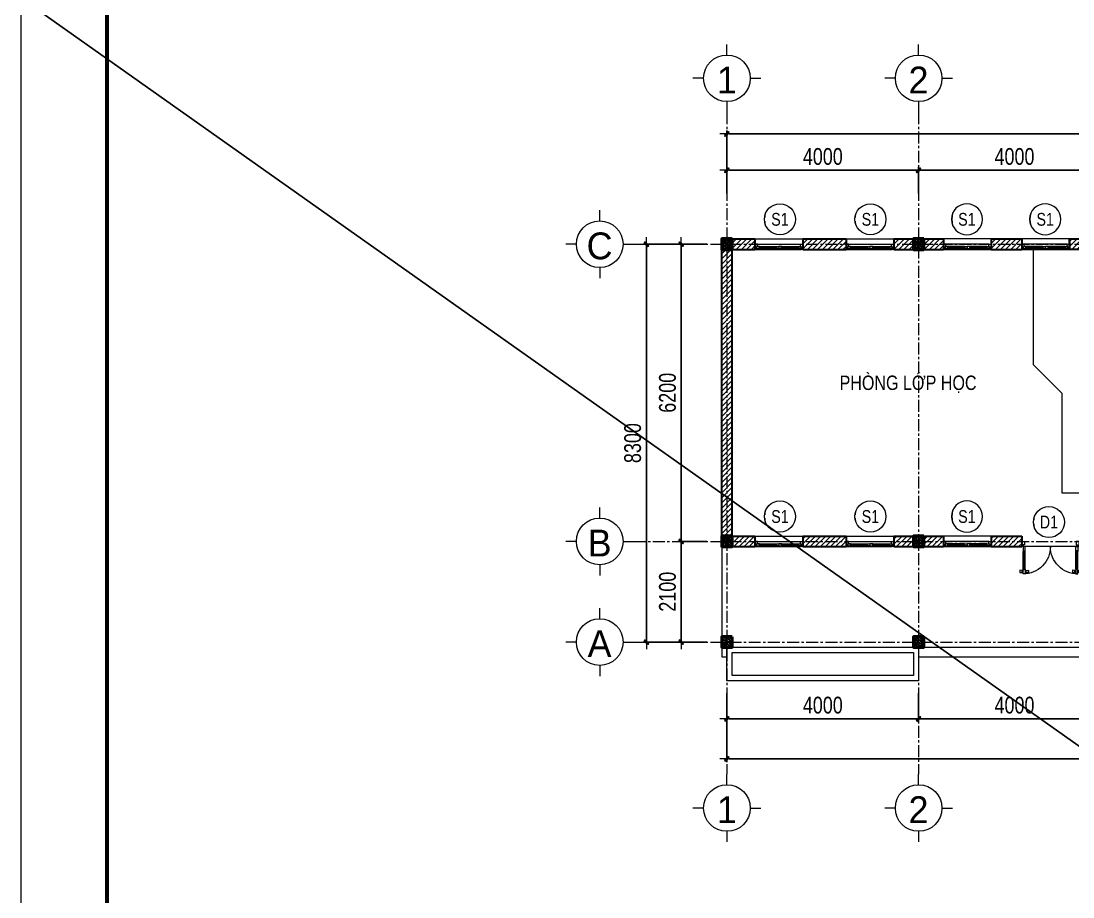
# Model space of a CAD drawing. Header units: millimetres. Extents: x 5243337 to 5938936, y 490824 to 785930.
# Drawn here: x 5679194 to 5701146, y 664945 to 683218 of the extents above; entities that cross this region are included whole.
import ezdxf
from ezdxf.enums import TextEntityAlignment as Align

# ---------------------------------------------------------------- set-up
doc = ezdxf.new("R2010")
doc.units = ezdxf.units.MM
doc.header["$MEASUREMENT"] = 0
doc.header["$PDMODE"] = 32
doc.linetypes.add('ACAD_ISO07W100', pattern=[3, 0, -3])
doc.linetypes.add('CENTER', pattern=[2, 1.25, -0.25, 0.25, -0.25])
doc.layers.get('0').update_dxf_attribs({"lineweight": 0})
doc.layers.get('Defpoints').update_dxf_attribs({"lineweight": 0})
for name, color, linetype, lineweight in [('0.15_Cua', 144, 'Continuous', 15), ('A-WIPEOUT', 254, 'ACAD_ISO07W100', 0), ('cat1', 30, 'Continuous', 50), ('dim', 144, 'Continuous', 13), ('hatch1', 136, 'Continuous', 9), ('Khungten_LCDI', 7, 'Continuous', 25), ('LC Dim', 8, 'Continuous', 18), ('LC ISO', 153, 'Continuous', 13), ('LC Net dam 1', 30, 'Continuous', 30), ('LC Net manh', 9, 'Continuous', 5), ('LC Net thay', 7, 'Continuous', 25), ('LC Text1', 3, 'Continuous', 20), ('LC Text2', 7, 'Continuous', 25), ('manh1', 67, 'Continuous', 13), ('text', 1, 'Continuous', 20), ('thay1', 63, 'Continuous', 18), ('truc', 76, 'CENTER', 9)]:
    doc.layers.add(name, color=color, linetype=linetype, lineweight=lineweight)
doc.layers.add('KCS_Plotter', color=11, linetype='Continuous', plot=False)
doc.layers.add('KICHTHUOC', color=9, linetype='Continuous')
doc.styles.add('EG Hai', font='VHAVANB.TTF')
doc.styles.add('General text 2', font='arial.ttf')
doc.styles.add('HOATBIF', font='hoatbif.shx', dxfattribs={"width": 0.8})
doc.styles.add('Khungten', font='VHAVAN.TTF', dxfattribs={"width": 0.9, "height": 5000})
doc.styles.add('T2', font='VHARIAL.TTF', dxfattribs={"width": 0.8})
doc.styles.add('Title', font='VHBLACK.TTF')
doc.dimstyles.new('1-100', dxfattribs={"dimscale": 100, "dimtxt": 2.5, "dimasz": 0.35, "dimexe": 0.5, "dimexo": 0, "dimgap": 0.8, "dimtad": 1, "dimdec": 0, "dimzin": 0, "dimdsep": 46, "dimtxsty": 'HOATBIF', "dimblk1": 'DOT', "dimblk2": 'DOT', "dimsah": 1, "dimcen": -1, "dimdle": 1, "dimclrd": 256, "dimclre": 256, "dimclrt": 4, "dimadec": 3, "dimazin": 2, "dimtfac": 0.333333, "dimtdec": 0, "dimtix": 1, "dimtmove": 2, "dimatfit": 3, "dimldrblk": 'DOT', "dimfxl": 1, "dimtvp": 0.833333, "dimtolj": 1, "dimtzin": 0, "dimarcsym": 0})

# ---------------------------------------------------------------- blocks, each defined once
blk = doc.blocks.new('DOT')
at = {"layer": 'dim'}
for p, q in [((-3, 0), (3, 0)), ((-1, -1), (1, 1))]:
    blk.add_line(p, q, dxfattribs=at)
blk.add_lwpolyline([(0.5, 1), (-1, -0.5), (-0.5, -1), (1, 0.5)], close=True, dxfattribs=at)
blk = doc.blocks.new('*D746')
at = {"layer": 'Defpoints', "color": 0, "ltscale": 300, "transparency": 16777216}
for p in [(5697926, 680104), (5693926, 679618), (5697926, 679618)]:
    blk.add_point(p, dxfattribs=at)
at = {"layer": 'LC Dim', "lineweight": -2, "ltscale": 300, "transparency": 16777216}
for p, q in [((5693926, 679618), (5693926, 680174)), ((5693975, 680104), (5697877, 680104)), ((5697926, 679618), (5697926, 680174))]:
    blk.add_line(p, q, dxfattribs=at)
at = {"layer": 'LC Dim', "lineweight": -2, "ltscale": 300, "transparency": 16777216, "xscale": 49, "yscale": 49, "zscale": 49, "rotation": 180}
blk.add_blockref('DOT', (5693926, 680104), dxfattribs=at)
at = {"layer": 'LC Dim', "lineweight": -2, "ltscale": 300, "transparency": 16777216, "xscale": 49, "yscale": 49, "zscale": 49}
blk.add_blockref('DOT', (5697926, 680104), dxfattribs=at)
at = {"layer": 'LC Dim', "color": 4, "ltscale": 300, "transparency": 16777216, "insert": (5695926, 680391), "char_height": 350, "attachment_point": 5, "style": 'HOATBIF'}
blk.add_mtext('\\A1;4000', dxfattribs=at)
blk = doc.blocks.new('_Dot')
at = {"color": 0, "linetype": 'ByBlock', "lineweight": -2}
blk.add_line((-0.5, 0), (-1, 0), dxfattribs=at)
at = {"color": 0, "linetype": 'ByBlock', "const_width": 0.5}
blk.add_lwpolyline([(-0.25, 0, 1), (0.25, 0, 1)], format="xyb", close=True, dxfattribs=at)
blk = doc.blocks.new('*D747')
at = {"layer": 'Defpoints', "color": 0, "ltscale": 300, "transparency": 16777216}
for p in [(5697926, 680104), (5697926, 679618), (5701926, 679618)]:
    blk.add_point(p, dxfattribs=at)
at = {"layer": 'LC Dim', "lineweight": -2, "ltscale": 300, "transparency": 16777216}
for p, q in [((5697926, 679618), (5697926, 680174)), ((5701877, 680104), (5697975, 680104)), ((5701926, 679618), (5701926, 680174))]:
    blk.add_line(p, q, dxfattribs=at)
at = {"layer": 'LC Dim', "lineweight": -2, "ltscale": 300, "transparency": 16777216, "xscale": 49, "yscale": 49, "zscale": 49, "rotation": 180}
blk.add_blockref('DOT', (5697926, 680104), dxfattribs=at)
at = {"layer": 'LC Dim', "lineweight": -2, "ltscale": 300, "transparency": 16777216, "xscale": 49, "yscale": 49, "zscale": 49}
blk.add_blockref('DOT', (5701926, 680104), dxfattribs=at)
at = {"layer": 'LC Dim', "color": 4, "ltscale": 300, "transparency": 16777216, "insert": (5699926, 680391), "char_height": 350, "attachment_point": 5, "style": 'HOATBIF'}
blk.add_mtext('\\A1;4000', dxfattribs=at)
blk = doc.blocks.new('c220')
at = {"layer": 'hatch1'}
h = blk.add_hatch(dxfattribs=at)
h.set_pattern_fill('VATLIEU04', color=256, scale=10, pattern_type=2)
h.set_pattern_definition([(50, (-5272447.8, -640396.75), (71.72601826, -6.2752135), [7.5, -82.5]), (355, (-5272447.8, -640396.75), (-13.8751334, 75.2192134), [6, -66]), (100.4514, (-5272441.82, -640397.274), (57.8509382, 68.9439542), [6.374019, -70.1142112]), (46.1842, (-5272447.8, -640376.75), (106.7241049, -16.5519014), [11.25, -123.75]), (96.6356, (-5272438.9, -640378.13), (93.4662706, 97.411787), [9.5610288, -105.1713]), (351.1842, (-5272447.8, -640376.75), (93.4661945, 97.41186), [9, -99]), (21, (-5272437.8, -640381.75), (59.6907052, -40.26188907), [7.5, -82.5]), (326, (-5272437.8, -640381.75), (24.3315332, 72.5150045), [6, -66]), (71.4514, (-5272432.825, -640385.11), (84.0222629, 32.2530497), [6.374019, -70.1142112]), (37.5, (-5272447.8, -640396.752), (1.21598553, 33.28938538), [0, -65.2, 0, -67, 0, -66.25]), (7.5, (-5272447.8, -640396.75), (26.30695374, 39.4411712), [0, -38.2, 0, -63.7, 0, -25.25]), (327.5, (-5272470.1, -640396.752), (53.38224362, -2.25548717), [0, -25, 0, -78, 0, -103.5]), (317.5, (-5272480.1, -640396.75), (58.31861693, 10.01049823), [0, -32.5, 0, -51.8, 0, -73.5]), (45, (-5272447.8, -640396.75), (-30.0520382, 30.0520382), []), (45, (-5272447.8, -640384.5), (-30.0520382, 30.0520382), [])])
h.paths.add_polyline_path([(110, -110), (-110, -110), (-110, 110), (110, 110)])
at = {"layer": 'cat1'}
blk.add_lwpolyline([(110, -110), (-110, -110), (-110, 110), (110, 110)], close=True, dxfattribs=at)
blk = doc.blocks.new('*U62')
for p, q in [((35, 0), (965, 0)), ((50, -110), (950, -110)), ((560, -20), (905, -20)), ((560, -60), (905, -60))]:
    blk.add_line(p, q)
at = {"color": 8, "lineweight": 5}
for p, q in [((95, -20), (440, -20)), ((95, -35), (440, -35)), ((95, -45), (440, -45)), ((95, -60), (440, -60)), ((560, -20), (905, -20)), ((560, -35), (905, -35)), ((560, -45), (905, -45)), ((560, -60), (905, -60))]:
    blk.add_line(p, q, dxfattribs=at)
for points in [[(0, 0), (35, 0), (35, -60), (50, -60), (50, -110), (0, -110), (0, 0)], [(1000, 0), (965, 0), (965, -60), (950, -60), (950, -110), (1000, -110), (1000, 0)], [(560, -45), (560, -60), (500, -60), (500, -20), (560, -20), (560, -35), (550, -35), (550, -45), (560, -45)], [(905, -45), (905, -60), (965, -60), (965, -20), (905, -20), (905, -35), (915, -35), (915, -45), (905, -45)]]:
    blk.add_lwpolyline(points)
for points in [[(35, -20), (95, -20), (95, -35), (85, -35), (85, -45), (95, -45), (95, -60), (35, -60)], [(500, -20), (440, -20), (440, -35), (450, -35), (450, -45), (440, -45), (440, -60), (500, -60)]]:
    blk.add_lwpolyline(points, close=True)
for points in [[(95, -29, -0.312187), (102, -35, -0.312187)], [(95, -51, 0.312187), (102, -45, 0.312187)], [(440, -29, 0.312187), (433, -35, 0.312187)], [(440, -51, -0.312187), (433, -45, -0.312187)]]:
    blk.add_lwpolyline(points, format="xyb", dxfattribs=at)
for centre, start, end in [((559, -37), 14.2151, 83.5658), ((559, -43), 276.4342, 345.7849), ((906, -37), 96.4342, 165.7849), ((906, -43), 194.2151, 263.5658)]:
    blk.add_arc(centre, 8.25, start, end, dxfattribs=at)
blk = doc.blocks.new('*D748')
at = {"layer": 'Defpoints', "color": 0, "ltscale": 300, "transparency": 16777216}
for p in [(5693507, 678563), (5692972, 672363), (5693507, 672363)]:
    blk.add_point(p, dxfattribs=at)
at = {"layer": 'LC Dim', "lineweight": -2, "ltscale": 300, "transparency": 16777216}
for p, q in [((5693507, 678563), (5692902, 678563)), ((5692972, 678514), (5692972, 672412)), ((5693507, 672363), (5692902, 672363))]:
    blk.add_line(p, q, dxfattribs=at)
at = {"layer": 'LC Dim', "lineweight": -2, "ltscale": 300, "transparency": 16777216, "xscale": 49, "yscale": 49, "zscale": 49}
for p, rotation in [((5692972, 678563), 90), ((5692972, 672363), 270)]:
    blk.add_blockref('DOT', p, dxfattribs=dict(at, rotation=rotation))
at = {"layer": 'LC Dim', "color": 4, "ltscale": 300, "transparency": 16777216, "insert": (5692685, 675463), "char_height": 350, "attachment_point": 5, "rotation": 90, "style": 'HOATBIF'}
blk.add_mtext('\\A1;6200', dxfattribs=at)
blk = doc.blocks.new('*D749')
at = {"layer": 'Defpoints', "color": 0, "ltscale": 300, "transparency": 16777216}
for p in [(5693507, 672363), (5692972, 670263), (5693507, 670263)]:
    blk.add_point(p, dxfattribs=at)
at = {"layer": 'LC Dim', "lineweight": -2, "ltscale": 300, "transparency": 16777216}
for p, q in [((5693507, 672363), (5692902, 672363)), ((5692972, 672314), (5692972, 670312)), ((5693507, 670263), (5692902, 670263))]:
    blk.add_line(p, q, dxfattribs=at)
at = {"layer": 'LC Dim', "lineweight": -2, "ltscale": 300, "transparency": 16777216, "xscale": 49, "yscale": 49, "zscale": 49}
for p, rotation in [((5692972, 672363), 90), ((5692972, 670263), 270)]:
    blk.add_blockref('DOT', p, dxfattribs=dict(at, rotation=rotation))
at = {"layer": 'LC Dim', "color": 4, "ltscale": 300, "transparency": 16777216, "insert": (5692685, 671313), "char_height": 350, "attachment_point": 5, "rotation": 90, "style": 'HOATBIF'}
blk.add_mtext('\\A1;2100', dxfattribs=at)
blk = doc.blocks.new('*U58')
for p, q in [((30, -469), (30, -100)), ((70, -469), (70, -100)), ((1130, -469), (1130, -100)), ((1170, -469), (1170, -100))]:
    blk.add_line(p, q)
at = {"color": 8, "lineweight": 9}
for p, q in [((48, -479), (48, -90)), ((52, -479), (52, -90)), ((1148, -479), (1148, -90)), ((1152, -479), (1152, -90))]:
    blk.add_line(p, q, dxfattribs=at)
for points in [[(30, 0), (0, 0), (0, 110), (60, 110), (60, 40), (30, 40), (30, 0)], [(55, -100), (70, -100), (70, 0), (30, 0), (30, -100), (45, -100), (45, -90), (55, -90), (55, -100)], [(1145, -100), (1130, -100), (1130, 0), (1170, 0), (1170, -100), (1155, -100), (1155, -90), (1145, -90), (1145, -100)], [(1170, 0), (1200, 0), (1200, 110), (1140, 110), (1140, 40), (1170, 40), (1170, 0)], [(20, -514), (10, -514), (10, -524), (20, -524)], [(55, -469), (70, -469), (70, -569), (30, -569), (30, -469), (45, -469), (45, -479), (55, -479), (55, -469)], [(80, -514), (90, -514), (90, -524), (80, -524)], [(1120, -514), (1110, -514), (1110, -524), (1120, -524)], [(1145, -469), (1130, -469), (1130, -569), (1170, -569), (1170, -469), (1155, -469), (1155, -479), (1145, -479), (1145, -469)], [(1180, -514), (1190, -514), (1190, -524), (1180, -524)]]:
    blk.add_lwpolyline(points)
for points in [[(5, -498), (-35, -494, 0.443716), (-40, -499), (-40, -538, 0.443716), (-35, -543), (5, -539, 0.385314), (10, -534), (10, -503, 0.385314)], [(95, -498), (135, -494, -0.443716), (140, -499), (140, -538, -0.443716), (135, -543), (95, -539, -0.385314), (90, -534), (90, -503, -0.385314)], [(1105, -498), (1065, -494, 0.443716), (1060, -499), (1060, -538, 0.443716), (1065, -543), (1105, -539, 0.385314), (1110, -534), (1110, -503, 0.385314)], [(1195, -498), (1235, -494, -0.443716), (1240, -499), (1240, -538, -0.443716), (1235, -543), (1195, -539, -0.385314), (1190, -534), (1190, -503, -0.385314)]]:
    blk.add_lwpolyline(points, format="xyb", close=True)
at = {"color": 8, "lineweight": 5}
for centre, start, end in [((32, -1), 269.7667, 0.0919), ((1168, -1), 179.9081, 270.2333)]:
    blk.add_arc(centre, 568, start, end, dxfattribs=at)
at = {"color": 8, "lineweight": 9}
for centre, start, end in [((47, -99), 186.4342, 273.2898), ((53, -99), 266.7102, 353.5658), ((1147, -99), 186.4342, 273.2898), ((1153, -99), 266.7102, 353.5658), ((47, -470), 86.7102, 173.5658), ((53, -470), 6.4342, 93.2898), ((1147, -470), 86.7102, 173.5658), ((1153, -470), 6.4342, 93.2898)]:
    blk.add_arc(centre, 8.25, start, end, dxfattribs=at)
for centre, start, end in [((70, -519), 143.1301, 216.8699), ((30, -519), 323.1301, 36.8699), ((1170, -519), 143.1301, 216.8699), ((1130, -519), 323.1301, 36.8699)]:
    blk.add_arc(centre, 50, start, end)
blk = doc.blocks.new('*U19')
at = {"layer": 'A-WIPEOUT'}
blk.add_lwpolyline([(0, 4.25), (-2.5, 3.44), (-4.04, 1.31), (-4.04, -1.31), (-2.5, -3.44), (0, -4.25), (2.5, -3.44), (4.04, -1.31), (4.04, 1.31), (2.5, 3.44)], close=True, dxfattribs=at)
blk.add_wipeout([(0, 4.25), (-2.5, 3.44), (-4.04, 1.31), (-4.04, -1.31), (-2.5, -3.44), (0, -4.25), (2.5, -3.44), (4.04, -1.31), (4.04, 1.31), (2.5, 3.44)]).dxf.layer = 'A-WIPEOUT'
blk.add_circle((0, 0), 4.25)
at = {"layer": 'text', "style": 'General text 2', "width": 0.8, "flags": 8}
blk.add_attdef('SYMBOL', text='', height=3.5, dxfattribs=at).set_placement((0, 0), align=Align.MIDDLE_CENTER)
blk = doc.blocks.new('*D750')
at = {"layer": 'Defpoints', "color": 0, "ltscale": 300, "transparency": 16777216}
for p in [(5693507, 678563), (5692246, 670263), (5693507, 670263)]:
    blk.add_point(p, dxfattribs=at)
at = {"layer": 'LC Dim', "lineweight": -2, "ltscale": 300, "transparency": 16777216}
for p, q in [((5693507, 678563), (5692176, 678563)), ((5692246, 678514), (5692246, 670312)), ((5693507, 670263), (5692176, 670263))]:
    blk.add_line(p, q, dxfattribs=at)
at = {"layer": 'LC Dim', "lineweight": -2, "ltscale": 300, "transparency": 16777216, "xscale": 49, "yscale": 49, "zscale": 49}
for p, rotation in [((5692246, 678563), 90), ((5692246, 670263), 270)]:
    blk.add_blockref('DOT', p, dxfattribs=dict(at, rotation=rotation))
at = {"layer": 'LC Dim', "color": 4, "ltscale": 300, "transparency": 16777216, "insert": (5691959, 674413), "char_height": 350, "attachment_point": 5, "rotation": 90, "style": 'HOATBIF'}
blk.add_mtext('\\A1;8300', dxfattribs=at)
blk = doc.blocks.new('*D754')
at = {"layer": 'Defpoints', "color": 0, "ltscale": 300, "transparency": 16777216}
for p in [(5721926, 680862), (5693926, 679618), (5721926, 679618)]:
    blk.add_point(p, dxfattribs=at)
at = {"layer": 'LC Dim', "lineweight": -2, "ltscale": 300, "transparency": 16777216}
for p, q in [((5693926, 679618), (5693926, 680932)), ((5693975, 680862), (5721877, 680862)), ((5721926, 679618), (5721926, 680932))]:
    blk.add_line(p, q, dxfattribs=at)
at = {"layer": 'LC Dim', "lineweight": -2, "ltscale": 300, "transparency": 16777216, "xscale": 49, "yscale": 49, "zscale": 49, "rotation": 180}
blk.add_blockref('DOT', (5693926, 680862), dxfattribs=at)
at = {"layer": 'LC Dim', "lineweight": -2, "ltscale": 300, "transparency": 16777216, "xscale": 49, "yscale": 49, "zscale": 49}
blk.add_blockref('DOT', (5721926, 680862), dxfattribs=at)
at = {"layer": 'LC Dim', "color": 4, "ltscale": 300, "transparency": 16777216, "insert": (5707926, 681149), "char_height": 350, "attachment_point": 5, "style": 'HOATBIF'}
blk.add_mtext('\\A1;28000', dxfattribs=at)
blk = doc.blocks.new('TTRUC')
at = {"layer": 'LC ISO'}
for p, q in [((0, 6.95), (0, 10.13)), ((-6.95, 0), (-10.13, 0)), ((6.95, 0), (10.13, 0)), ((0, -6.95), (0, -10.13))]:
    blk.add_line(p, q, dxfattribs=at)
at = {"layer": 'LC Net manh'}
blk.add_circle((0, 0), 6.95, dxfattribs=at)
blk = doc.blocks.new('*D760')
at = {"layer": 'Defpoints', "color": 0, "ltscale": 300, "transparency": 16777216}
for p in [(5693926, 669196), (5697926, 669196), (5697926, 668658)]:
    blk.add_point(p, dxfattribs=at)
at = {"layer": 'LC Dim', "lineweight": -2, "ltscale": 300, "transparency": 16777216}
for p, q in [((5693926, 669196), (5693926, 668588)), ((5697926, 669196), (5697926, 668588)), ((5693975, 668658), (5697877, 668658))]:
    blk.add_line(p, q, dxfattribs=at)
at = {"layer": 'LC Dim', "lineweight": -2, "ltscale": 300, "transparency": 16777216, "xscale": 49, "yscale": 49, "zscale": 49, "rotation": 180}
blk.add_blockref('DOT', (5693926, 668658), dxfattribs=at)
at = {"layer": 'LC Dim', "lineweight": -2, "ltscale": 300, "transparency": 16777216, "xscale": 49, "yscale": 49, "zscale": 49}
blk.add_blockref('DOT', (5697926, 668658), dxfattribs=at)
at = {"layer": 'LC Dim', "color": 4, "ltscale": 300, "transparency": 16777216, "insert": (5695926, 668945), "char_height": 350, "attachment_point": 5, "style": 'HOATBIF'}
blk.add_mtext('\\A1;4000', dxfattribs=at)
blk = doc.blocks.new('*D761')
at = {"layer": 'Defpoints', "color": 0, "transparency": 16777216}
for p in [(5701926, 669382), (5697926, 669196), (5701926, 668658)]:
    blk.add_point(p, dxfattribs=at)
at = {"layer": 'LC Dim', "lineweight": -2, "transparency": 16777216}
for p, q in [((5701926, 669382), (5701926, 668588)), ((5697926, 669196), (5697926, 668588)), ((5697975, 668658), (5701877, 668658))]:
    blk.add_line(p, q, dxfattribs=at)
at = {"layer": 'LC Dim', "lineweight": -2, "transparency": 16777216, "xscale": 49, "yscale": 49, "zscale": 49, "rotation": 180}
blk.add_blockref('DOT', (5697926, 668658), dxfattribs=at)
at = {"layer": 'LC Dim', "lineweight": -2, "transparency": 16777216, "xscale": 49, "yscale": 49, "zscale": 49}
blk.add_blockref('DOT', (5701926, 668658), dxfattribs=at)
at = {"layer": 'LC Dim', "color": 4, "transparency": 16777216, "insert": (5699926, 668945), "char_height": 350, "attachment_point": 5, "style": 'HOATBIF'}
blk.add_mtext('\\A1;4000', dxfattribs=at)
blk = doc.blocks.new('*D767')
at = {"layer": 'Defpoints', "color": 0, "transparency": 16777216}
for p in [(5693926, 669196), (5721926, 669196), (5721926, 667824)]:
    blk.add_point(p, dxfattribs=at)
at = {"layer": 'LC Dim', "lineweight": -2, "transparency": 16777216}
for p, q in [((5693926, 669196), (5693926, 667754)), ((5721926, 669196), (5721926, 667754)), ((5693975, 667824), (5721877, 667824))]:
    blk.add_line(p, q, dxfattribs=at)
at = {"layer": 'LC Dim', "lineweight": -2, "transparency": 16777216, "xscale": 49, "yscale": 49, "zscale": 49, "rotation": 180}
blk.add_blockref('DOT', (5693926, 667824), dxfattribs=at)
at = {"layer": 'LC Dim', "lineweight": -2, "transparency": 16777216, "xscale": 49, "yscale": 49, "zscale": 49}
blk.add_blockref('DOT', (5721926, 667824), dxfattribs=at)
at = {"layer": 'LC Dim', "color": 4, "transparency": 16777216, "insert": (5707926, 668111), "char_height": 350, "attachment_point": 5, "style": 'HOATBIF'}
blk.add_mtext('\\A1;28000', dxfattribs=at)
blk = doc.blocks.new('ha tang Nui Beo')
at = {"layer": 'Defpoints', "lineweight": 0}
blk.add_lwpolyline([(-1200, -14850), (-1200, 14850), (40800, 14850), (40800, -14850)], close=True, dxfattribs=at)
at = {"layer": 'Khungten_LCDI', "color": 5, "lineweight": 60}
blk.add_lwpolyline([(0, -14650), (0, 14650), (40600, 14650), (40600, -14650)], close=True, dxfattribs=at)
at = {"color": 7, "style": 'Khungten', "width": 0.8}
for tag, p in [('REVISION', (39499, -10746)), ('NGAYHT', (39546, -11609))]:
    blk.add_attdef(tag, text='', height=200, dxfattribs=at).set_placement(p, align=Align.CENTER)
at = {"layer": 'LC Text1', "style": 'Title', "width": 1.485915}
for tag, p, p2 in [('TENBANVE1', (36913, -8886), (40339, -8886)), ('TENBANVE2', (36913, -9562), (40339, -9562))]:
    blk.add_attdef(tag, text='', height=250, dxfattribs=at).set_placement(p, p2, align=Align.FIT)
at = {"layer": 'LC Text1', "style": 'Title', "width": 0.7}
blk.add_attdef('SOBANVE', text='', height=250, dxfattribs=at).set_placement((39562, -13896), align=Align.CENTER)

msp = doc.modelspace()

# ---------------------------------------------------------------- linework, layer by layer
at = {"layer": 'LC Net dam 1'}
for p, q in [((5693816.1, 672253.2), (5693816.1, 678673.2)), ((5693816.1, 678673.2), (5694510.1, 678673.2)), ((5694510.1, 678673.2), (5694510.1, 678453.2)), ((5695510.1, 678673.2), (5696410.1, 678673.2)), ((5695510.1, 678673.2), (5695510.1, 678453.2)), ((5695776.1, 678673.2), (5696410.1, 678673.2)), ((5696410.1, 678673.2), (5696410.1, 678453.2)), ((5697410.1, 678673.2), (5698442.1, 678673.2)), ((5697410.1, 678673.2), (5697410.1, 678453.2)), ((5698442.1, 678673.2), (5698442.1, 678453.2)), ((5699442.1, 678673.2), (5700076.1, 678673.2)), ((5699442.1, 678673.2), (5700076.1, 678673.2)), ((5699442.1, 678673.2), (5699442.1, 678453.2)), ((5700076.1, 678673.2), (5700076.1, 678453.2)), ((5700076.1, 678673.2), (5700076.1, 678453.2)), ((5701076.1, 678673.2), (5701076.1, 678453.2)), ((5694036.1, 672473.2), (5694036.1, 678453.2)), ((5694036.1, 678453.2), (5694510.1, 678453.2)), ((5695510.1, 678453.2), (5696410.1, 678453.2)), ((5695776.1, 678453.2), (5696410.1, 678453.2)), ((5697410.1, 678453.2), (5698442.1, 678453.2)), ((5699442.1, 678453.2), (5700076.1, 678453.2)), ((5699442.1, 678453.2), (5700076.1, 678453.2)), ((5694036.1, 672473.2), (5694510.1, 672473.2)), ((5694510.1, 672473.2), (5694510.1, 672253.2)), ((5695510.1, 672473.2), (5696410.1, 672473.2)), ((5695510.1, 672473.2), (5695510.1, 672253.2)), ((5696410.1, 672473.2), (5696410.1, 672253.2)), ((5697410.1, 672473.2), (5698442.1, 672473.2)), ((5697410.1, 672473.2), (5697410.1, 672253.2)), ((5698442.1, 672473.2), (5698442.1, 672253.2)), ((5699442.1, 672473.2), (5700076.1, 672473.2)), ((5699442.1, 672473.2), (5699442.1, 672253.2)), ((5700076.1, 672473.2), (5700076.1, 672253.2)), ((5693816.1, 672253.2), (5694510.1, 672253.2)), ((5695510.1, 672253.2), (5696410.1, 672253.2)), ((5697410.1, 672253.2), (5698442.1, 672253.2)), ((5699442.1, 672253.2), (5700076.1, 672253.2))]:
    msp.add_line(p, q, dxfattribs=at)
msp.add_lwpolyline([(5701076.1, 678673.2), (5701816.1, 678673.2), (5701816.1, 678453.2), (5701076.1, 678453.2)], close=True, dxfattribs=at)
at = {"layer": 'manh1'}
msp.add_line((5701276.1, 672253.2), (5700076.1, 672253.2), dxfattribs=at)
at = {"layer": 'thay1'}
for p, q in [((5693816.1, 672253.2), (5693816.1, 669953.2)), ((5693816.1, 670153.2), (5722036.1, 670153.2)), ((5693816.1, 669953.2), (5693926.1, 669953.2)), ((5697926.1, 669953.2), (5709926.1, 669953.2))]:
    msp.add_line(p, q, dxfattribs=at)
for points in [[(5694510.1, 678673.2), (5695510.1, 678673.2), (5695510.1, 678453.2), (5694510.1, 678453.2)], [(5696410.1, 678673.2), (5697410.1, 678673.2), (5697410.1, 678453.2), (5696410.1, 678453.2)], [(5699442.1, 678673.2), (5698442.1, 678673.2), (5698442.1, 678453.2), (5699442.1, 678453.2)], [(5701076.1, 678673.2), (5700076.1, 678673.2), (5700076.1, 678453.2), (5701076.1, 678453.2)], [(5694510.1, 672473.2), (5695510.1, 672473.2), (5695510.1, 672253.2), (5694510.1, 672253.2)], [(5696410.1, 672473.2), (5697410.1, 672473.2), (5697410.1, 672253.2), (5696410.1, 672253.2)], [(5699442.1, 672473.2), (5698442.1, 672473.2), (5698442.1, 672253.2), (5699442.1, 672253.2)], [(5693926.1, 670153.2), (5697926.1, 670153.2), (5697926.1, 669453.5), (5693926.1, 669453.5)], [(5694036.1, 670043.2), (5697816.1, 670043.2), (5697816.1, 669563.5), (5694036.1, 669563.5)]]:
    msp.add_lwpolyline(points, close=True, dxfattribs=at)
msp.add_lwpolyline([(5700316.1, 678453.2), (5700316.1, 676053.2), (5700916.1, 675453.2), (5700916.1, 673373.2), (5701816.1, 673373.2)], dxfattribs=at)
at = {"layer": 'truc', "ltscale": 200}
for p, q in [((5693926.1, 681314.1), (5693926.1, 667509.6)), ((5697926.1, 681314.1), (5697926.1, 667509.6)), ((5691979.2, 678563.2), (5724633.7, 678563.2)), ((5691979.2, 672363.2), (5724725.7, 672363.2)), ((5691979.2, 670263.2), (5724598.2, 670263.2))]:
    msp.add_line(p, q, dxfattribs=at)

# ---------------------------------------------------------------- block references
at = {"layer": '0.15_Cua', "xscale": -1, "rotation": 180}
for p in [(5694510.1, 678453.2), (5696410.1, 678453.2), (5694510.1, 672253.2), (5696410.1, 672253.2)]:
    msp.add_blockref('*U62', p, dxfattribs=at)
at = {"layer": '0.15_Cua', "rotation": 180}
for p in [(5699442.1, 678453.2), (5701076.1, 678453.2), (5699442.1, 672253.2)]:
    msp.add_blockref('*U62', p, dxfattribs=at)
at = {"layer": '0.15_Cua', "xscale": -1}
msp.add_blockref('*U58', (5701276.1, 672253.2), dxfattribs=at)
at = {"layer": 'KICHTHUOC', "ltscale": 300, "xscale": 70, "yscale": 70, "zscale": 70}
for p in [(5693926.1, 682023.3), (5697926.1, 682023.3), (5691269.9, 678563.2), (5691269.9, 672363.2), (5691269.9, 670263.2), (5693926.1, 666800.4), (5697926.1, 666800.4)]:
    msp.add_blockref('TTRUC', p, dxfattribs=at)
at = {"layer": 'LC Net dam 1', "xscale": -1, "rotation": 180}
for p in [(5693926.1, 678563.2), (5697926.1, 678563.2), (5693926.1, 672363.2), (5697926.1, 672363.2), (5693926.1, 670263.2), (5697926.1, 670263.2)]:
    msp.add_blockref('c220', p, dxfattribs=at)

# ---------------------------------------------------------------- texts
at = {"layer": 'LC Text2', "style": 'T2', "width": 0.8}
msp.add_text('phßng líp häc', height=300, dxfattribs=at).set_placement((5696276.2, 675521.7))
at = {"layer": 'text', "ltscale": 0.2, "style": 'EG Hai'}
for s, p in [('1', (5693923.4, 681539.9)), ('2', (5697923.4, 681539.9)), ('c', (5691267.3, 678079.8)), ('b', (5691267.3, 671879.8)), ('a', (5691267.3, 669779.8)), ('1', (5693923.4, 666316.9)), ('2', (5697923.4, 666316.9))]:
    msp.add_text(s, height=560, dxfattribs=at).set_placement(p, align=Align.BOTTOM_CENTER)

# ---------------------------------------------------------------- dimensions: what is measured, and where the dimension line sits
at = {"layer": 'LC Dim', "ltscale": 300}
for base, p1, p2, picture, middle in [((5721926.1, 680862.3), (5693926.1, 679617.7), (5721926.1, 679617.7), '*D754', (5707926.1, 681149.3)), ((5697926.1, 680103.7), (5693926.1, 679617.7), (5697926.1, 679617.7), '*D746', (5695926.1, 680390.7)), ((5697926.1, 668657.7), (5693926.1, 669196.2), (5697926.1, 669196.2), '*D760', (5695926.1, 668944.7))]:
    dim = msp.add_linear_dim(base=base, p1=p1, p2=p2, dimstyle='1-100', override={"dimscale": 140}, dxfattribs=at)
    dim.commit()
    dim.dimension.update_dxf_attribs({"geometry": picture, "text_midpoint": middle})
for base, p1, p2, angle, picture, middle in [((5697926.1, 680103.7), (5701926.1, 679617.7), (5697926.1, 679617.7), 180, '*D747', (5699926.1, 680390.7)), ((5692246.2, 670263.2), (5693506.7, 678563.2), (5693506.7, 670263.2), 90, '*D750', (5691959.2, 674413.2)), ((5692972.2, 672363.2), (5693506.7, 678563.2), (5693506.7, 672363.2), 90, '*D748', (5692685.2, 675463.2)), ((5692972.2, 670263.2), (5693506.7, 672363.2), (5693506.7, 670263.2), 90, '*D749', (5692685.2, 671313.2))]:
    dim = msp.add_linear_dim(base=base, p1=p1, p2=p2, angle=angle, dimstyle='1-100', override={"dimscale": 140}, dxfattribs=at)
    dim.commit()
    dim.dimension.update_dxf_attribs({"geometry": picture, "text_midpoint": middle})
at = {"layer": 'LC Dim'}
for base, p1, p2, picture, middle in [((5701926.1, 668657.7), (5697926.1, 669196.2), (5701926.1, 669381.7), '*D761', (5699926.1, 668944.7)), ((5721926.1, 667823.7), (5693926.1, 669196.2), (5721926.1, 669196.2), '*D767', (5707926.1, 668110.7))]:
    dim = msp.add_linear_dim(base=base, p1=p1, p2=p2, dimstyle='1-100', override={"dimscale": 140}, dxfattribs=at)
    dim.commit()
    dim.dimension.update_dxf_attribs({"geometry": picture, "text_midpoint": middle})

# ---------------------------------------------------------------- next in the draw order: block references
at = {"layer": 'LC Net manh'}
ref = msp.add_blockref('*U19', (5695031.9, 679082), dxfattribs=dict(at, xscale=76.23529411762684, yscale=76.23529411762684, zscale=76.23529411762684))
ref.add_attrib('SYMBOL', 'S1', dxfattribs={"layer": 'text', "height": 266.82, "style": 'General text 2', "width": 0.8}).set_placement((5695031.9, 679082), align=Align.MIDDLE_CENTER)
ref = msp.add_blockref('*U19', (5696919.4, 679082), dxfattribs=dict(at, xscale=76.23529411762684, yscale=76.23529411762684, zscale=76.23529411762684))
ref.add_attrib('SYMBOL', 'S1', dxfattribs={"layer": 'text', "height": 266.82, "style": 'General text 2', "width": 0.8}).set_placement((5696919.4, 679082), align=Align.MIDDLE_CENTER)
ref = msp.add_blockref('*U19', (5698932.8, 679082), dxfattribs=dict(at, xscale=-76.23529411762684, yscale=76.23529411762684, zscale=76.23529411762684))
ref.add_attrib('SYMBOL', 'S1', dxfattribs={"layer": 'text', "height": 266.82, "style": 'General text 2', "width": 0.8}).set_placement((5698932.8, 679082), align=Align.MIDDLE_CENTER)
ref = msp.add_blockref('*U19', (5700566.8, 679082), dxfattribs=dict(at, xscale=-76.23529411762684, yscale=76.23529411762684, zscale=76.23529411762684))
ref.add_attrib('SYMBOL', 'S1', dxfattribs={"layer": 'text', "height": 266.82, "style": 'General text 2', "width": 0.8}).set_placement((5700566.8, 679082), align=Align.MIDDLE_CENTER)
ref = msp.add_blockref('*U19', (5695031.9, 672882), dxfattribs=dict(at, xscale=76.23529411762684, yscale=76.23529411762684, zscale=76.23529411762684))
ref.add_attrib('SYMBOL', 'S1', dxfattribs={"layer": 'text', "height": 266.82, "style": 'General text 2', "width": 0.8}).set_placement((5695031.9, 672882), align=Align.MIDDLE_CENTER)
ref = msp.add_blockref('*U19', (5696919.4, 672882), dxfattribs=dict(at, xscale=76.23529411762684, yscale=76.23529411762684, zscale=76.23529411762684))
ref.add_attrib('SYMBOL', 'S1', dxfattribs={"layer": 'text', "height": 266.82, "style": 'General text 2', "width": 0.8}).set_placement((5696919.4, 672882), align=Align.MIDDLE_CENTER)
ref = msp.add_blockref('*U19', (5698932.8, 672882), dxfattribs=dict(at, xscale=-76.23529411762684, yscale=76.23529411762684, zscale=76.23529411762684))
ref.add_attrib('SYMBOL', 'S1', dxfattribs={"layer": 'text', "height": 266.82, "style": 'General text 2', "width": 0.8}).set_placement((5698932.8, 672882), align=Align.MIDDLE_CENTER)
ref = msp.add_blockref('*U19', (5700645.4, 672766), dxfattribs=dict(at, xscale=76.23529411762684, yscale=76.23529411762684, zscale=76.23529411762684))
ref.add_attrib('SYMBOL', 'D1', dxfattribs={"layer": 'text', "height": 266.82, "style": 'General text 2', "width": 0.8}).set_placement((5700645.4, 672766), align=Align.MIDDLE_CENTER)

# ---------------------------------------------------------------- next in the draw order: hatches: boundary and pattern name
at = {"layer": 'hatch1'}
h = msp.add_hatch(dxfattribs=at)
h.set_pattern_fill('ANSI31', color=256, scale=600)
h.set_pattern_definition([(45, (-21012.93, -22090.29), (-53.0330086, 53.0330086), [])])
h.paths.add_polyline_path([(5694036.1, 678453.2), (5694510.1, 678453.2), (5694510.1, 678673.2), (5693816.1, 678673.2), (5693816.1, 672253.2), (5694510.1, 672253.2), (5694510.1, 672473.2), (5694036.1, 672473.2)])
h.paths.add_polyline_path([(5696410.1, 678673.2), (5695510.1, 678673.2), (5695510.1, 678453.2), (5696410.1, 678453.2)])
h.paths.add_polyline_path([(5698442.1, 678673.2), (5697410.1, 678673.2), (5697410.1, 678453.2), (5698442.1, 678453.2)])
h.paths.add_polyline_path([(5700076.1, 678673.2), (5699442.1, 678673.2), (5699442.1, 678453.2), (5700076.1, 678453.2)])
h.paths.add_polyline_path([(5701816.1, 678673.2), (5701076.1, 678673.2), (5701076.1, 678453.2), (5701816.1, 678453.2)])
h.paths.add_polyline_path([(5705816.1, 678673.2), (5702036.1, 678673.2), (5702036.1, 678453.2), (5705816.1, 678453.2)])
h.paths.add_polyline_path([(5696410.1, 672473.2), (5695510.1, 672473.2), (5695510.1, 672253.2), (5696410.1, 672253.2)])
h.paths.add_polyline_path([(5698442.1, 672473.2), (5697410.1, 672473.2), (5697410.1, 672253.2), (5698442.1, 672253.2)])
h.paths.add_polyline_path([(5700076.1, 672473.2), (5699442.1, 672473.2), (5699442.1, 672253.2), (5700076.1, 672253.2)])
h.paths.add_polyline_path([(5701816.1, 672473.2), (5701276.1, 672473.2), (5701276.1, 672253.2), (5701816.1, 672253.2)])
h.paths.add_polyline_path([(5706036.1, 678673.2), (5705816.1, 678673.2), (5705816.1, 678453.2), (5705816.1, 672253.2), (5706036.1, 672253.2)])
h.paths.add_polyline_path([(5706510.1, 678673.2), (5706036.1, 678673.2), (5706036.1, 678453.2), (5706510.1, 678453.2)])
h.paths.add_polyline_path([(5708410.1, 678673.2), (5707510.1, 678673.2), (5707510.1, 678453.2), (5708410.1, 678453.2)])
h.paths.add_polyline_path([(5710442.1, 678673.2), (5709410.1, 678673.2), (5709410.1, 678453.2), (5710442.1, 678453.2)])
h.paths.add_polyline_path([(5712076.1, 678673.2), (5711442.1, 678673.2), (5711442.1, 678453.2), (5712076.1, 678453.2)])
h.paths.add_polyline_path([(5713816.1, 678673.2), (5713076.1, 678673.2), (5713076.1, 678453.2), (5713816.1, 678453.2)])
h.paths.add_polyline_path([(5721816.1, 678673.2), (5714036.1, 678673.2), (5714036.1, 678453.2), (5715871.1, 678453.2), (5715871.1, 678131.8), (5715981.1, 678131.8), (5715981.1, 678453.2), (5721816.1, 678453.2)])
h.paths.add_polyline_path([(5718036.1, 678453.2), (5717816.1, 678453.2), (5717816.1, 672473.2), (5718036.1, 672473.2)])
h.paths.add_polyline_path([(5719981.1, 678453.2), (5719871.1, 678453.2), (5719871.1, 678131.8), (5719981.1, 678131.8)], flags=17)
h.paths.add_polyline_path([(5720798.1, 672473.2), (5718036.1, 672473.2), (5718036.1, 672253.2), (5720798.1, 672253.2)])
h.paths.add_polyline_path([(5717816.1, 672473.2), (5715054.1, 672473.2), (5715054.1, 672253.2), (5717816.1, 672253.2)])
h.paths.add_polyline_path([(5706576.1, 672473.2), (5706036.1, 672473.2), (5706036.1, 672253.2), (5706576.1, 672253.2)])
h.paths.add_polyline_path([(5708410.1, 672473.2), (5707776.1, 672473.2), (5707776.1, 672253.2), (5708410.1, 672253.2)])
h.paths.add_polyline_path([(5710442.1, 672473.2), (5709410.1, 672473.2), (5709410.1, 672253.2), (5710442.1, 672253.2)])
h.paths.add_polyline_path([(5712202.6, 672473.2), (5711442.1, 672473.2), (5711442.1, 672253.2), (5712202.6, 672253.2)])
h.paths.add_polyline_path([(5713816.1, 672473.2), (5713202.6, 672473.2), (5713202.6, 672253.2), (5713816.1, 672253.2)])
h.paths.add_polyline_path([(5714204.1, 672473.2), (5714036.1, 672473.2), (5714036.1, 672253.2), (5714204.1, 672253.2)])

# ---------------------------------------------------------------- next in the draw order: linework, layer by layer
at = {"layer": 'KCS_Plotter'}
msp.add_line((5679194, 683704.2), (5742194, 639154.2), dxfattribs=at)

# ---------------------------------------------------------------- next in the draw order: block references
at = {"layer": 'LC Net thay', "xscale": 1.500000000004304, "yscale": 1.500000000004304, "zscale": 1.500000000004304}
msp.add_blockref('ha tang Nui Beo', (5680994, 661429.2), dxfattribs=at)

doc.saveas('drawing.dxf')
